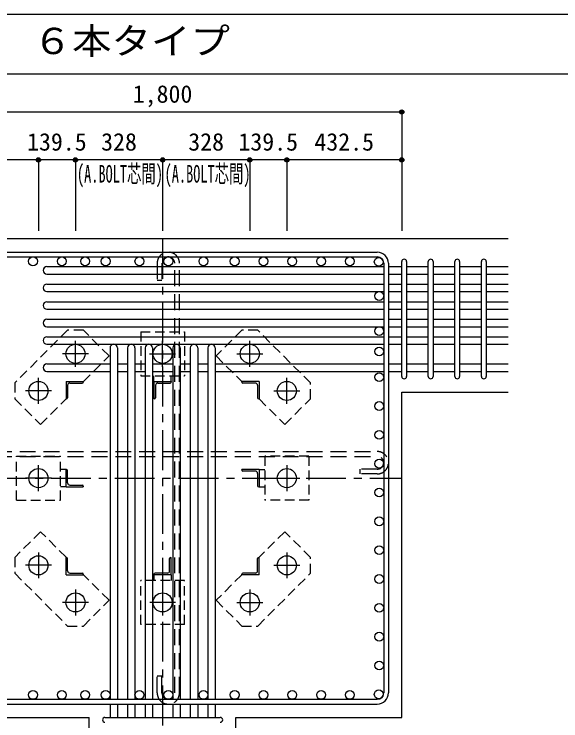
# Model space of a CAD drawing. Units: millimetres at full size, sheet at 1:30. Extents: x -5973 to 5954, y -4195 to 4201.
# Drawn here: x -6 to 2051, y 1543 to 4201 of the extents above; entities that cross this region are included whole.
import ezdxf
from ezdxf.enums import TextEntityAlignment as Align

# ---------------------------------------------------------------- set-up
doc = ezdxf.new("R2010")
doc.units = ezdxf.units.MM
doc.header["$LTSCALE"] = 30
doc.header["$PDMODE"] = 32
doc.header["$PDSIZE"] = 15
for name, pattern in [('CHAIN1', [8, 5, -1, 1, -1]), ('DASHED1', [1.8, 1.2, -0.6]), ('DASHED2', [3, 2, -1])]:
    doc.linetypes.add(name, pattern=pattern)
for name, color, linetype in [('0-1_躯体線', 2, 'Continuous'), ('0-2_アンカーボルト', 4, 'CHAIN1'), ('0-3_立上り筋', 3, 'Continuous'), ('0-4_フープ筋', 7, 'Continuous'), ('0-5_基礎梁筋', 7, 'Continuous'), ('0-6_スタラップ筋', 7, 'Continuous'), ('0-7_文字', 4, 'Continuous'), ('0-9_プレート', 4, 'DASHED1'), ('0-A_アングル', 4, 'Continuous'), ('0-C', 7, 'DASHED2'), ('0-D_寸法', 4, 'Continuous'), ('6-7_文字', 7, 'Continuous'), ('F-0_枠', 6, 'Continuous')]:
    doc.layers.add(name, color=color, linetype=linetype)
doc.styles.add('ＭＳ ゴシック', font='')
doc.styles.get('ＭＳ ゴシック').set_extended_font_data('MS Gothic')

msp = doc.modelspace()

# ---------------------------------------------------------------- linework, layer by layer
at = {"layer": '0-1_躯体線'}
for p, q in [((1852.44, 3356.03), (-347.56, 3356.03)), ((1452.44, 2779.53), (1852.44, 2779.53)), ((1452.44, 1556.03), (1452.44, 2779.53)), ((-347.56, 1556.03), (276.44, 1556.03)), ((276.44, 1156.03), (276.44, 1556.03))]:
    msp.add_line(p, q, dxfattribs=at)
msp.add_lwpolyline([(828.44, 1156.03), (828.44, 1556.03), (1452.44, 1556.03)], dxfattribs=at)
at = {"layer": '0-2_アンカーボルト'}
for p, q in [((224.44, 2874.73), (224.44, 2972.23)), ((552.44, 2874.83), (552.44, 2972.33)), ((880.44, 2874.83), (880.44, 2972.33)), ((273.14, 2923.53), (175.64, 2923.53)), ((503.64, 2923.53), (601.14, 2923.53)), ((831.64, 2923.53), (929.14, 2923.53)), ((84.94, 2735.23), (84.94, 2832.73)), ((1019.94, 2735.33), (1019.94, 2832.83)), ((133.64, 2784.03), (36.14, 2784.03)), ((971.14, 2784.03), (1068.64, 2784.03)), ((84.94, 2407.23), (84.94, 2504.73)), ((1019.94, 2504.83), (1019.94, 2407.33)), ((133.64, 2456.03), (36.14, 2456.03)), ((971.24, 2456.03), (1068.74, 2456.03)), ((84.94, 2176.73), (84.94, 2079.23)), ((1019.94, 2176.83), (1019.94, 2079.33)), ((133.74, 2128.03), (36.24, 2128.03)), ((971.24, 2128.03), (1068.74, 2128.03)), ((224.44, 2037.23), (224.44, 1939.73)), ((552.44, 2037.23), (552.44, 1939.73)), ((880.44, 2037.33), (880.44, 1939.83)), ((273.24, 1988.53), (175.74, 1988.53)), ((601.24, 1988.53), (503.74, 1988.53)), ((831.74, 1988.53), (929.24, 1988.53))]:
    msp.add_line(p, q, dxfattribs=at)
at = {"layer": '0-2_アンカーボルト', "color": 3, "linetype": 'Continuous'}
for centre in [(224.44, 2923.53), (552.44, 2923.53), (880.44, 2923.53), (84.94, 2784.03), (1019.94, 2784.03), (84.94, 2456.03), (1019.94, 2456.03), (84.94, 2128.03), (1019.94, 2128.03), (224.44, 1988.53), (552.44, 1988.53), (880.44, 1988.53)]:
    msp.add_circle(centre, 36, dxfattribs=at)
at = {"layer": '0-3_立上り筋'}
for centre in [(64.45, 3271.53), (172.9, 3271.53), (260.94, 3271.53), (337.94, 3271.53), (464.94, 3271.53), (573.94, 3271.53), (705.94, 3271.53), (823.54, 3271.53), (931.98, 3271.53), (1040.42, 3271.53), (1148.86, 3271.53), (1257.3, 3271.53), (1365.74, 3269.33), (1367.94, 3141.03), (1367.94, 3009.03), (1367.94, 2932.03), (1367.94, 2835.57), (1367.94, 2727.13), (1367.94, 2618.69), (1367.94, 2510.25), (1367.94, 2401.81), (1367.94, 2293.37), (1367.94, 2184.93), (1367.94, 2076.49), (1367.94, 1968.05), (1367.94, 1859.61), (1367.94, 1751.17), (64.45, 1640.53), (172.9, 1640.53), (260.94, 1640.53), (337.94, 1640.53), (464.94, 1640.53), (573.94, 1640.53), (705.94, 1640.53), (823.54, 1640.53), (931.98, 1640.53), (1040.42, 1640.53), (1148.86, 1640.53), (1257.3, 1640.53), (1365.74, 1642.73)]:
    msp.add_circle(centre, 16.5, dxfattribs=at)
at = {"layer": '0-4_フープ筋'}
for p, q in [((-255.56, 3306.03), (1360.44, 3306.03)), ((-255.56, 3288.03), (1360.44, 3288.03)), ((1384.44, 3264.03), (1384.44, 1648.03)), ((1402.44, 3264.03), (1402.44, 1648.03)), ((-255.56, 1624.03), (1360.44, 1624.03)), ((-255.56, 1606.03), (1360.44, 1606.03))]:
    msp.add_line(p, q, dxfattribs=at)
for centre, radius, start, end in [((1360.44, 3264.03), 42, 0, 90), ((1360.44, 3264.03), 24, 0, 90), ((1360.44, 1648.03), 42, 270, 0), ((1360.44, 1648.03), 24, 270, 0)]:
    msp.add_arc(centre, radius, start, end, dxfattribs=at)
at = {"layer": '0-5_基礎梁筋'}
for p, q in [((116.44, 3251.53), (1384.44, 3251.53)), ((1402.44, 3251.53), (1452.44, 3251.53)), ((1470.44, 3251.53), (1552.44, 3251.53)), ((1570.44, 3251.53), (1652.44, 3251.53)), ((1670.44, 3251.53), (1752.44, 3251.53)), ((1770.44, 3251.53), (1852.44, 3251.53)), ((116.44, 3223.53), (1384.44, 3223.53)), ((1402.44, 3223.53), (1452.44, 3223.53)), ((1470.44, 3223.53), (1552.44, 3223.53)), ((1570.44, 3223.53), (1652.44, 3223.53)), ((1670.44, 3223.53), (1752.44, 3223.53)), ((1770.44, 3223.53), (1852.44, 3223.53)), ((116.44, 3185.53), (1384.44, 3185.53)), ((1402.44, 3185.53), (1452.44, 3185.53)), ((1470.44, 3185.53), (1552.44, 3185.53)), ((1570.44, 3185.53), (1652.44, 3185.53)), ((1670.44, 3185.53), (1752.44, 3185.53)), ((1770.44, 3185.53), (1852.44, 3185.53)), ((116.44, 3157.53), (1384.44, 3157.53)), ((1402.44, 3157.53), (1452.44, 3157.53)), ((1470.44, 3157.53), (1552.44, 3157.53)), ((1570.44, 3157.53), (1652.44, 3157.53)), ((1670.44, 3157.53), (1752.44, 3157.53)), ((1770.44, 3157.53), (1852.44, 3157.53)), ((116.44, 3119.53), (1384.44, 3119.53)), ((1402.44, 3119.53), (1452.44, 3119.53)), ((1470.44, 3119.53), (1552.44, 3119.53)), ((1570.44, 3119.53), (1652.44, 3119.53)), ((1670.44, 3119.53), (1752.44, 3119.53)), ((1770.44, 3119.53), (1852.44, 3119.53)), ((116.44, 3091.53), (1384.44, 3091.53)), ((1402.44, 3091.53), (1452.44, 3091.53)), ((1470.44, 3091.53), (1552.44, 3091.53)), ((1570.44, 3091.53), (1652.44, 3091.53)), ((1670.44, 3091.53), (1752.44, 3091.53)), ((1770.44, 3091.53), (1852.44, 3091.53)), ((116.44, 3053.53), (1384.44, 3053.53)), ((1402.44, 3053.53), (1452.44, 3053.53)), ((1470.44, 3053.53), (1552.44, 3053.53)), ((1570.44, 3053.53), (1652.44, 3053.53)), ((1670.44, 3053.53), (1752.44, 3053.53)), ((1770.44, 3053.53), (1852.44, 3053.53)), ((116.44, 3025.53), (1384.44, 3025.53)), ((1402.44, 3025.53), (1452.44, 3025.53)), ((1470.44, 3025.53), (1552.44, 3025.53)), ((1570.44, 3025.53), (1652.44, 3025.53)), ((1670.44, 3025.53), (1752.44, 3025.53)), ((1770.44, 3025.53), (1852.44, 3025.53)), ((116.44, 2987.53), (1384.44, 2987.53)), ((1402.44, 2987.53), (1452.44, 2987.53)), ((1470.44, 2987.53), (1552.44, 2987.53)), ((1570.44, 2987.53), (1652.44, 2987.53)), ((1670.44, 2987.53), (1752.44, 2987.53)), ((1770.44, 2987.53), (1852.44, 2987.53)), ((116.44, 2959.53), (1384.44, 2959.53)), ((1402.44, 2959.53), (1452.44, 2959.53)), ((1470.44, 2959.53), (1552.44, 2959.53)), ((1570.44, 2959.53), (1652.44, 2959.53)), ((1670.44, 2959.53), (1752.44, 2959.53)), ((1770.44, 2959.53), (1852.44, 2959.53)), ((354.44, 2945.53), (354.44, 1624.03)), ((382.44, 2945.53), (382.44, 1624.03)), ((420.44, 2945.53), (420.44, 1624.03)), ((448.44, 2945.53), (448.44, 1624.03)), ((486.44, 2945.53), (486.44, 1624.03)), ((514.44, 2945.53), (514.44, 1624.03)), ((590.44, 2945.53), (590.44, 1624.03)), ((618.44, 2945.53), (618.44, 1624.03)), ((656.44, 2945.53), (656.44, 1624.03)), ((684.44, 2945.53), (684.44, 1624.03)), ((722.44, 2945.53), (722.44, 1624.03)), ((750.44, 2945.53), (750.44, 1624.03)), ((116.44, 2885.53), (354.44, 2885.53)), ((382.44, 2885.53), (420.44, 2885.53)), ((448.44, 2885.53), (486.44, 2885.53)), ((514.44, 2885.53), (590.44, 2885.53)), ((618.44, 2885.53), (656.44, 2885.53)), ((684.44, 2885.53), (722.44, 2885.53)), ((750.44, 2885.53), (1384.44, 2885.53)), ((1402.44, 2885.53), (1452.44, 2885.53)), ((1470.44, 2885.53), (1552.44, 2885.53)), ((1570.44, 2885.53), (1652.44, 2885.53)), ((1670.44, 2885.53), (1752.44, 2885.53)), ((1770.44, 2885.53), (1852.44, 2885.53)), ((116.44, 2857.53), (354.44, 2857.53)), ((382.44, 2857.53), (420.44, 2857.53)), ((448.44, 2857.53), (486.44, 2857.53)), ((514.44, 2857.53), (590.44, 2857.53)), ((618.44, 2857.53), (656.44, 2857.53)), ((684.44, 2857.53), (722.44, 2857.53)), ((750.44, 2857.53), (1384.44, 2857.53)), ((1402.44, 2857.53), (1452.44, 2857.53)), ((1470.44, 2857.53), (1552.44, 2857.53)), ((1570.44, 2857.53), (1652.44, 2857.53)), ((1670.44, 2857.53), (1752.44, 2857.53)), ((1770.44, 2857.53), (1852.44, 2857.53)), ((354.44, 1606.03), (354.44, 1556.03)), ((382.44, 1606.03), (382.44, 1556.03)), ((420.44, 1606.03), (420.44, 1556.03)), ((448.44, 1606.03), (448.44, 1556.03)), ((486.44, 1606.03), (486.44, 1556.03)), ((514.44, 1606.03), (514.44, 1556.03)), ((590.44, 1606.03), (590.44, 1556.03)), ((618.44, 1606.03), (618.44, 1556.03)), ((656.44, 1606.03), (656.44, 1556.03)), ((684.44, 1606.03), (684.44, 1556.03)), ((722.44, 1606.03), (722.44, 1556.03)), ((750.44, 1606.03), (750.44, 1556.03))]:
    msp.add_line(p, q, dxfattribs=at)
for centre, start, end in [((116.44, 3237.53), 90, 270), ((116.44, 3171.53), 90, 270), ((116.44, 3105.53), 90, 270), ((116.44, 3039.53), 90, 270), ((116.44, 2973.53), 90, 270), ((368.44, 2945.53), 0, 180), ((434.44, 2945.53), 0, 180), ((500.44, 2945.53), 0, 180), ((604.44, 2945.53), 0, 180), ((670.44, 2945.53), 0, 180), ((736.44, 2945.53), 0, 180), ((116.44, 2871.53), 90, 270)]:
    msp.add_arc(centre, 14, start, end, dxfattribs=at)
at = {"layer": '0-6_スタラップ筋'}
for p, q in [((1452.44, 2838.53), (1452.44, 3270.53)), ((1470.44, 3270.53), (1470.44, 2838.53)), ((1552.44, 2838.53), (1552.44, 3270.53)), ((1570.44, 3270.53), (1570.44, 2838.53)), ((1652.44, 2838.53), (1652.44, 3270.53)), ((1670.44, 3270.53), (1670.44, 2838.53)), ((1752.44, 2838.53), (1752.44, 3270.53)), ((1770.44, 3270.53), (1770.44, 2838.53)), ((335.44, 1556.03), (769.44, 1556.03))]:
    msp.add_line(p, q, dxfattribs=at)
for centre, start, end in [((1461.44, 3270.53), 0, 180), ((1561.44, 3270.53), 0, 180), ((1661.44, 3270.53), 0, 180), ((1761.44, 3270.53), 0, 180), ((1461.44, 2838.53), 180, 0), ((1561.44, 2838.53), 180, 0), ((1661.44, 2838.53), 180, 0), ((1761.44, 2838.53), 180, 0), ((335.44, 1547.03), 90, 270), ((769.44, 1547.03), 270, 90)]:
    msp.add_arc(centre, 9, start, end, dxfattribs=at)
at = {"layer": '0-9_プレート'}
for p, q in [((194.64, 3012.53), (-4.06, 2813.83)), ((254.04, 3012.53), (194.64, 3012.53)), ((350.94, 2915.63), (254.04, 3012.53)), ((469.94, 3006.03), (634.94, 3006.03)), ((469.94, 3006.03), (469.94, 2841.03)), ((634.94, 3006.03), (634.94, 2841.03)), ((850.84, 3012.53), (753.94, 2915.63)), ((910.24, 3012.53), (850.84, 3012.53)), ((1108.94, 2813.83), (910.24, 3012.53)), ((254.84, 2819.53), (350.94, 2915.63)), ((753.94, 2915.63), (850.04, 2819.53)), ((469.94, 2841.03), (634.94, 2841.03)), ((519.94, 2819.53), (519.94, 2841.03)), ((584.94, 2819.53), (584.94, 2841.03)), ((-4.06, 2813.83), (-4.06, 2754.43)), ((1108.94, 2754.43), (1108.94, 2813.83)), ((-4.06, 2754.43), (92.84, 2657.53)), ((92.84, 2657.53), (188.94, 2753.63)), ((915.94, 2753.63), (1012.04, 2657.53)), ((1012.04, 2657.53), (1108.94, 2754.43)), ((2.44, 2538.53), (167.44, 2538.53)), ((2.44, 2373.53), (2.44, 2538.53)), ((167.44, 2373.53), (167.44, 2538.53)), ((937.44, 2538.53), (937.44, 2373.53)), ((1102.44, 2538.53), (937.44, 2538.53)), ((1102.44, 2538.53), (1102.44, 2373.53)), ((188.94, 2488.53), (167.44, 2488.53)), ((915.94, 2488.53), (937.44, 2488.53)), ((188.94, 2423.53), (167.44, 2423.53)), ((915.94, 2423.53), (937.44, 2423.53)), ((2.44, 2373.53), (167.44, 2373.53)), ((1102.44, 2373.53), (937.44, 2373.53)), ((92.84, 2254.53), (-4.06, 2157.63)), ((188.94, 2158.43), (92.84, 2254.53)), ((1012.04, 2254.53), (915.94, 2158.43)), ((1108.94, 2157.63), (1012.04, 2254.53)), ((-4.06, 2157.63), (-4.06, 2098.23)), ((1108.94, 2098.23), (1108.94, 2157.63)), ((-4.06, 2098.23), (194.64, 1899.53)), ((350.94, 1996.43), (254.84, 2092.53)), ((519.94, 2092.53), (519.94, 2071.03)), ((584.94, 2092.53), (584.94, 2071.03)), ((850.04, 2092.53), (753.94, 1996.43)), ((910.24, 1899.53), (1108.94, 2098.23)), ((634.94, 2071.03), (469.94, 2071.03)), ((469.94, 1906.03), (469.94, 2071.03)), ((634.94, 1906.03), (634.94, 2071.03)), ((254.04, 1899.53), (350.94, 1996.43)), ((753.94, 1996.43), (850.84, 1899.53)), ((194.64, 1899.53), (254.04, 1899.53)), ((634.94, 1906.03), (469.94, 1906.03)), ((850.84, 1899.53), (910.24, 1899.53))]:
    msp.add_line(p, q, dxfattribs=at)
at = {"layer": '0-A_アングル'}
for p, q in [((188.94, 2819.53), (253.94, 2819.53)), ((188.94, 2819.53), (188.94, 2754.53)), ((253.94, 2819.53), (253.94, 2817.53)), ((519.94, 2819.53), (584.94, 2819.53)), ((519.94, 2819.53), (519.94, 2754.53)), ((584.94, 2819.53), (584.94, 2817.53)), ((915.94, 2819.53), (850.94, 2819.53)), ((850.94, 2817.53), (850.94, 2819.53)), ((915.94, 2819.53), (915.94, 2754.53)), ((194.94, 2805.03), (194.94, 2758.53)), ((203.44, 2813.53), (249.94, 2813.53)), ((525.94, 2805.03), (525.94, 2758.53)), ((534.44, 2813.53), (580.94, 2813.53)), ((901.44, 2813.53), (854.94, 2813.53)), ((909.94, 2805.03), (909.94, 2758.53)), ((190.94, 2754.53), (188.94, 2754.53)), ((521.94, 2754.53), (519.94, 2754.53)), ((915.94, 2754.53), (913.94, 2754.53)), ((188.94, 2488.53), (190.94, 2488.53)), ((188.94, 2423.53), (188.94, 2488.53)), ((194.94, 2438.03), (194.94, 2484.53)), ((915.94, 2488.53), (850.94, 2488.53)), ((850.94, 2486.53), (850.94, 2488.53)), ((901.44, 2482.53), (854.94, 2482.53)), ((909.94, 2474.03), (909.94, 2427.53)), ((915.94, 2488.53), (915.94, 2423.53)), ((188.94, 2423.53), (253.94, 2423.53)), ((203.44, 2429.53), (249.94, 2429.53)), ((253.94, 2425.53), (253.94, 2423.53)), ((915.94, 2423.53), (913.94, 2423.53)), ((188.94, 2157.53), (190.94, 2157.53)), ((188.94, 2092.53), (188.94, 2157.53)), ((194.94, 2107.03), (194.94, 2153.53)), ((578.94, 2107.03), (578.94, 2153.53)), ((582.94, 2157.53), (584.94, 2157.53)), ((584.94, 2092.53), (584.94, 2157.53)), ((909.94, 2107.03), (909.94, 2153.53)), ((913.94, 2157.53), (915.94, 2157.53)), ((915.94, 2092.53), (915.94, 2157.53)), ((188.94, 2092.53), (253.94, 2092.53)), ((203.44, 2098.53), (249.94, 2098.53)), ((253.94, 2094.53), (253.94, 2092.53)), ((519.94, 2092.53), (519.94, 2094.53)), ((584.94, 2092.53), (519.94, 2092.53)), ((570.44, 2098.53), (523.94, 2098.53)), ((850.94, 2092.53), (850.94, 2094.53)), ((915.94, 2092.53), (850.94, 2092.53)), ((901.44, 2098.53), (854.94, 2098.53))]:
    msp.add_line(p, q, dxfattribs=at)
for centre, radius, start, end in [((203.44, 2805.03), 8.5, 90, 180), ((249.94, 2817.53), 4, 270, 0), ((534.44, 2805.03), 8.5, 90, 180), ((580.94, 2817.53), 4, 270, 0), ((854.94, 2817.53), 4, 180, 270), ((901.44, 2805.03), 8.5, 0, 90), ((190.94, 2758.53), 4, 270, 0), ((521.94, 2758.53), 4, 270, 0), ((913.94, 2758.53), 4, 180, 270), ((190.94, 2484.53), 4, 0, 90), ((854.94, 2486.53), 4, 180, 270), ((901.44, 2474.03), 8.5, 0, 90), ((203.44, 2438.03), 8.5, 180, 270), ((249.94, 2425.53), 4, 0, 90), ((913.94, 2427.53), 4, 180, 270), ((190.94, 2153.53), 4, 0, 90), ((582.94, 2153.53), 4, 90, 180), ((913.94, 2153.53), 4, 90, 180), ((203.44, 2107.03), 8.5, 180, 270), ((570.44, 2107.03), 8.5, 270, 0), ((901.44, 2107.03), 8.5, 270, 0), ((249.94, 2094.53), 4, 0, 90), ((523.94, 2094.53), 4, 90, 180), ((854.94, 2094.53), 4, 90, 180)]:
    msp.add_arc(centre, radius, start, end, dxfattribs=at)
at = {"layer": '0-C'}
for p, q in [((531.94, 3264.03), (531.94, 3200.03)), ((549.94, 3264.03), (549.94, 3200.03)), ((597.94, 1648.03), (597.94, 3264.03)), ((615.94, 1648.03), (615.94, 3264.03)), ((531.94, 3200.03), (549.94, 3200.03)), ((-255.56, 2555.91), (1360.44, 2555.91)), ((-255.56, 2537.91), (1360.44, 2537.91)), ((1296.44, 2471.91), (1296.44, 2489.91)), ((1360.44, 2489.91), (1296.44, 2489.91)), ((1360.44, 2471.91), (1296.44, 2471.91)), ((549.94, 1648.03), (549.94, 1712.03))]:
    msp.add_line(p, q, dxfattribs=at)
msp.add_lwpolyline([(531.94, 1648.03), (531.94, 1712.03), (549.94, 1712.03)], dxfattribs=at)
for centre, radius, start, end in [((573.94, 3264.03), 42, 0, 180), ((573.94, 3264.03), 24, 0, 180), ((1360.44, 2513.91), 42, 270, 90), ((1360.44, 2513.91), 24, 270, 90), ((573.94, 1648.03), 42, 180, 0), ((573.94, 1648.03), 24, 180, 0)]:
    msp.add_arc(centre, radius, start, end, dxfattribs=at)
at = {"layer": '0-D_寸法'}
for p, q in [((-347.56, 3833.07), (1452.44, 3833.07)), ((-347.56, 3833.07), (1452.44, 3833.07)), ((1452.44, 3833.07), (1452.44, 3653.07)), ((84.94, 3653.07), (-347.56, 3653.07)), ((224.44, 3653.07), (84.94, 3653.07)), ((84.94, 3653.07), (84.94, 3386.03)), ((552.44, 3653.07), (224.44, 3653.07)), ((224.44, 3653.07), (224.44, 3386.03)), ((880.44, 3653.07), (552.44, 3653.07)), ((552.44, 3653.07), (552.44, 3386.03)), ((1019.94, 3653.07), (880.44, 3653.07)), ((880.44, 3653.07), (880.44, 3386.03)), ((1452.44, 3653.07), (1019.94, 3653.07)), ((1019.94, 3653.07), (1019.94, 3386.03)), ((1452.44, 3653.07), (1452.44, 3386.03))]:
    msp.add_line(p, q, dxfattribs=at)
at = {"layer": '0-D_寸法', "linetype": 'CHAIN1'}
for p, q in [((552.44, 3356.03), (552.44, 1156.03)), ((-347.56, 2456.03), (1452.44, 2456.03))]:
    msp.add_line(p, q, dxfattribs=at)
at = {"layer": '0-D_寸法'}
for centre, radius in [((1452.44, 3833.07), 8), ((1452.44, 3833.07), 7.2), ((1452.44, 3833.07), 6.4), ((1452.44, 3833.07), 5.6), ((1452.44, 3833.07), 4.8), ((1452.44, 3833.07), 4), ((1452.44, 3833.07), 3.2), ((1452.44, 3833.07), 2.4), ((1452.44, 3833.07), 1.6), ((1452.44, 3833.07), 0.8), ((84.94, 3653.07), 8), ((84.94, 3653.07), 7.2), ((84.94, 3653.07), 6.4), ((84.94, 3653.07), 5.6), ((84.94, 3653.07), 4.8), ((84.94, 3653.07), 4), ((84.94, 3653.07), 3.2), ((84.94, 3653.07), 2.4), ((84.94, 3653.07), 1.6), ((84.94, 3653.07), 0.8), ((224.44, 3653.07), 8), ((224.44, 3653.07), 7.2), ((224.44, 3653.07), 6.4), ((224.44, 3653.07), 5.6), ((224.44, 3653.07), 4.8), ((224.44, 3653.07), 4), ((224.44, 3653.07), 3.2), ((224.44, 3653.07), 2.4), ((224.44, 3653.07), 1.6), ((224.44, 3653.07), 0.8), ((552.44, 3653.07), 8), ((552.44, 3653.07), 7.2), ((552.44, 3653.07), 6.4), ((552.44, 3653.07), 5.6), ((552.44, 3653.07), 4.8), ((552.44, 3653.07), 4), ((552.44, 3653.07), 3.2), ((552.44, 3653.07), 2.4), ((552.44, 3653.07), 1.6), ((552.44, 3653.07), 0.8), ((880.44, 3653.07), 8), ((880.44, 3653.07), 7.2), ((880.44, 3653.07), 6.4), ((880.44, 3653.07), 5.6), ((880.44, 3653.07), 4.8), ((880.44, 3653.07), 4), ((880.44, 3653.07), 3.2), ((880.44, 3653.07), 2.4), ((880.44, 3653.07), 1.6), ((880.44, 3653.07), 0.8), ((1019.94, 3653.07), 8), ((1019.94, 3653.07), 7.2), ((1019.94, 3653.07), 6.4), ((1019.94, 3653.07), 5.6), ((1019.94, 3653.07), 4.8), ((1019.94, 3653.07), 4), ((1019.94, 3653.07), 3.2), ((1019.94, 3653.07), 2.4), ((1019.94, 3653.07), 1.6), ((1019.94, 3653.07), 0.8), ((1452.44, 3653.07), 8), ((1452.44, 3653.07), 7.2), ((1452.44, 3653.07), 6.4), ((1452.44, 3653.07), 5.6), ((1452.44, 3653.07), 4.8), ((1452.44, 3653.07), 4), ((1452.44, 3653.07), 3.2), ((1452.44, 3653.07), 2.4), ((1452.44, 3653.07), 1.6), ((1452.44, 3653.07), 0.8)]:
    msp.add_circle(centre, radius, dxfattribs=at)
at = {"layer": '0-D_寸法', "color": 7}
for p in [(1452.44, 3833.07), (84.94, 3653.07), (84.94, 3653.07), (224.44, 3653.07), (224.44, 3653.07), (552.44, 3653.07), (552.44, 3653.07), (880.44, 3653.07), (880.44, 3653.07), (1019.94, 3653.07), (1019.94, 3653.07), (1452.44, 3653.07), (1452.44, 3653.07)]:
    msp.add_point(p, dxfattribs=at)
at = {"layer": 'F-0_枠'}
msp.add_line((-5972.88, 4201.15), (5954.1, 4201.15), dxfattribs=at)
at = {"layer": 'F-0_枠', "color": 2}
msp.add_line((-5972.88, 3976.15), (3723.6, 3976.15), dxfattribs=at)

# ---------------------------------------------------------------- texts
at = {"layer": '0-7_文字', "style": 'ＭＳ ゴシック', "width": 0.6}
for p in [(229.99, 3547.86), (559.88, 3547.86)]:
    msp.add_text('(A.BOLT芯間)', height=65.98, dxfattribs=at).set_placement(p, align=Align.BOTTOM_LEFT)
at = {"layer": '0-D_寸法', "style": 'ＭＳ ゴシック'}
for s, p in [('1,800', (439.94, 3848.07)), ('139.5', (42.19, 3668.07)), ('328', (320.94, 3668.07)), ('328', (648.94, 3668.07)), ('139.5', (837.69, 3668.07)), ('432.5', (1123.69, 3668.07))]:
    msp.add_text(s, height=65.98, dxfattribs=at).set_placement(p, align=Align.BOTTOM_LEFT)
at = {"layer": '6-7_文字', "color": 2, "style": 'ＭＳ ゴシック', "width": 1.1}
msp.add_text('\u3000\u3000基礎梁主筋\u3000６本タイプ', height=98.97, dxfattribs=at).set_placement((-1124.64, 4021.15), align=Align.BOTTOM_LEFT)

doc.saveas('drawing.dxf')
